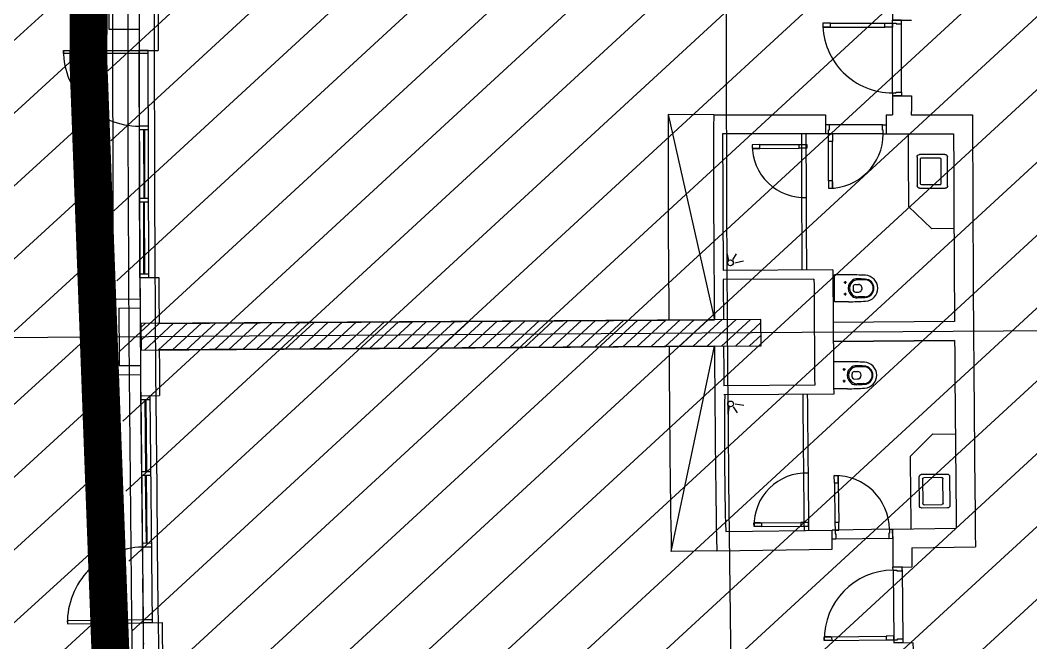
# Model space of a CAD drawing. Extents: x -678889171 to 586587, y -792238163 to 335485.
# Drawn here: x -678734967 to -678721626, y -792056969 to -792048747 of the extents above; entities that cross this region are included whole.
import ezdxf
from ezdxf.enums import TextEntityAlignment as Align

# ---------------------------------------------------------------- set-up
doc = ezdxf.new("R2010")
doc.units = 0
doc.header["$MEASUREMENT"] = 0
for name, color, linetype in [('A-FLOR-PATT', 252, 'Continuous'), ('A-SITE-PATT', 252, 'Continuous'), ('A-WALL', 252, 'Continuous')]:
    doc.layers.add(name, color=color, linetype=linetype)
for name, color, linetype, lineweight in [('BASEMENT3 LAYOUT$0$A-TABL-TEXT', 252, 'Continuous', 30), ('BASEMENT3 LAYOUT$0$HATCH11', 252, 'Continuous', 15), ('BASEMENT3 LAYOUT$0$HATCH3', 252, 'Continuous', 15)]:
    doc.layers.add(name, color=color, linetype=linetype, lineweight=lineweight)
doc.styles.add('Ground floor Towers$0$$Bas01-Rname$0$EN-SC', font='swissc.ttf')
doc.styles.add('Ground floor Towers$0$$Bas01-Rname$0$EN-SCL', font='swisscl.ttf')
doc.styles.add('Ground floor Towers$0$04-Ground Floor$0$V2-lower ground$0$LEVEL  FOR LICENSE LOWER GR$0$$LG- LEVEL$0$AR-SR', font='sarb.shx')

# ---------------------------------------------------------------- blocks, each defined once
blk = doc.blocks.new('A$C61C61320')
at = {"layer": 'BASEMENT3 LAYOUT$0$HATCH11'}
h = blk.add_hatch(dxfattribs=at)
h.set_pattern_fill('JIS_WOOD', color=256, scale=1000, style=0)
h.set_pattern_definition([(45, (-55979.95959305647, -92778.05480168064), (-499.9999991609842, 499.9999991609843), [])])
edge = h.paths.add_edge_path()
edge.add_line((-21467.74319023453, -134455.7384705361), (-52625.22989511769, -137297.8907696561))
edge.add_arc((469730.797268165, -78930.5305383486), 525606.8567419754, 175.7647423383216, 186.3757064635938, ccw=False)
edge.add_arc((-39265.1562679424, -44102.43736154633), 15691.08979022459, 0.9729785529091828, 165.2727067888424, ccw=False)
edge.add_arc((542230.0773749191, -76004.92878418005), 566720.1514529854, 176.7459500062832, 185.9199427217102)
at = {"layer": 'BASEMENT3 LAYOUT$0$HATCH3'}
h = blk.add_hatch(dxfattribs=at)
h.set_pattern_fill('JIS_WOOD', color=256, scale=1000, style=0)
h.set_pattern_definition([(45, (-845711.5632553247, -468029.5931597503), (-499.9999991609842, 499.9999991609843), [])])
h.paths.add_polyline_path([(11086.00013759569, -61354.85490543771), (12440.74077330553, -169431.9252005816), (-18168.17453308101, -169031.9252005816), (-24087.31416799291, -98540.68329571502), (-23668.41511030192, -60233.84526748693)])
at = {"layer": 'BASEMENT3 LAYOUT$0$A-TABL-TEXT', "const_width": 500}
blk.add_lwpolyline([(-21470.42890679266, -134427.2130430685, -0.03408528905022511), (-23872.14917754766, -60366.96071941804)], format="xyb", dxfattribs=at)
blk = doc.blocks.new('2')
at = {"layer": 'BASEMENT3 LAYOUT$0$A-TABL-TEXT', "const_width": 500}
blk.add_lwpolyline([(96450.4273948007, 97770.1476615628, -0.03408528905022511), (94048.7071240457, 171830.3999852133)], format="xyb", dxfattribs=at)
blk = doc.blocks.new('GR')
at = {"layer": 'A-FLOR-PATT'}
for p, q in [((74193.23700931708, 138457.0512461572), (74912.62899672402, 138486.6344923342)), ((74912.62899672402, 138486.6344923342), (75012.54455053053, 138490.7432765254)), ((74914.68338881964, 138436.6767154309), (74912.62899672402, 138486.6344923342)), ((75010.90103685405, 138530.709498048), (75260.72635799722, 138540.9829568938)), ((75130.79970142175, 138535.6400390775), (75010.90103685403, 138530.709498048)), ((75012.54455053053, 138490.7432765254), (75010.90103685403, 138530.709498048)), ((75012.54455053053, 138490.7432765254), (75062.50232743379, 138492.7976686211)), ((75012.54455053053, 138490.7432765254), (75014.59894262615, 138440.7854996222)), ((75050.34536509, 137571.5201815054), (75012.54455053053, 138490.7432765254)), ((75062.50232743379, 138492.7976686211), (75062.91320585292, 138482.8061132404)), ((75062.91320585292, 138482.8061132404), (75132.85409351738, 138485.6822621743)), ((75132.85409351738, 138485.6822621743), (75130.79970142175, 138535.6400390775)), ((75170.2440296578, 137576.450722535), (75132.44321509832, 138495.6738175549)), ((74193.23700931708, 138457.0512461572), (74093.32145551055, 138452.942461966)), ((74093.32145551055, 138452.942461966), (74095.37584760618, 138402.9846850627)), ((74095.37584760618, 138402.9846850627), (74195.2914014127, 138407.0934692539)), ((74095.37584760618, 138402.9846850627), (74182.30237941786, 138406.5593273091)), ((74182.30237941786, 138406.5593273091), (74095.37584760618, 138402.9846850627)), ((74195.2914014127, 138407.0934692539), (74193.23700931708, 138457.0512461572)), ((74195.2914014127, 138407.0934692539), (74914.68338881964, 138436.6767154309)), ((74927.67241081448, 138437.2108573758), (74914.68338881964, 138436.6767154309)), ((75014.59894262615, 138440.7854996222), (74927.67241081448, 138437.2108573758)), ((64679.49973412952, 137992.2623356305), (65079.3805420748, 138008.3187951428)), ((64091.61045591843, 137686.0735656553), (65090.70599480368, 137728.5955256958)), ((64093.3113342868, 137646.1097443568), (64091.61045591843, 137686.0735656553)), ((65092.40687317208, 137688.6317043973), (64093.3113342868, 137646.1097443568)), ((65090.69711481081, 137728.5949135481), (65340.4581625897, 137739.539391207)), ((65210.58773520444, 137733.8484957996), (65090.70277007893, 137728.5953884501)), ((65222.03045381842, 134731.4712603093), (65090.70277007893, 137728.59538845)), ((65090.70599480368, 137728.5955256958), (65092.40687317208, 137688.6317043973)), ((65212.34676562002, 137692.6312755653), (65092.46180049445, 137687.3781682157)), ((65341.915418944, 134736.7243676589), (65210.58773520444, 137733.8484957996)), ((75050.34536509, 137571.5201815054), (75100.30314199327, 137573.5745736011)), ((75050.34536509, 137571.5201815054), (75051.98887876651, 137531.5539599828)), ((75099.89226357415, 137583.5661289817), (75169.8331512386, 137586.4422779156)), ((75100.30314199327, 137573.5745736011), (75099.89226357415, 137583.5661289817)), ((75169.8331512386, 137586.4422779156), (75171.88754333423, 137536.4845010123)), ((75051.98890460945, 137531.5533315472), (75301.78820929647, 137541.8265074354)), ((75171.88754333423, 137536.4845010123), (75051.98887876651, 137531.5539599828)), ((74978.858565504, 137278.4282687978), (75060.17054783384, 137281.6806787559)), ((74978.85856550398, 137278.4282687978), (74988.97255171809, 137028.6329080783)), ((75309.97505492787, 137291.6726460302), (76117.48306867061, 137323.9722780141)), ((72703.48170516448, 137187.4151346085), (72103.88462780241, 137165.4300301311)), ((72103.88462780241, 137165.4300301311), (72822.05184543095, 134484.0950800888)), ((72703.4817051645, 137187.4151346084), (74179.49767567593, 137246.4545148234)), ((74179.49767567593, 137246.4545148234), (74189.61166188997, 136996.6591541039)), ((74934.21609441405, 137146.5398310467), (74234.77544675306, 137118.5616181094)), ((74934.21609441405, 137146.5398310467), (74984.17614067555, 137148.5382748279)), ((74937.01391570778, 137076.5957662806), (74934.21609441405, 137146.5398310467)), ((74984.17614067555, 137148.5382748279), (74988.97240575052, 137028.6341638004)), ((74234.77544675306, 137118.5616181094), (74184.81540049156, 137116.5631743281)), ((74184.81540049156, 137116.5631743281), (74189.61166556652, 136996.6590633006)), ((74227.58125879448, 137048.2178645871), (74237.57326804679, 137048.6175533434)), ((74229.57970257572, 136998.2578183256), (74227.58125879448, 137048.2178645871)), ((74949.00436874131, 137027.0354087754), (74229.57970257572, 136998.2578183256)), ((74237.57326804679, 137048.6175533434), (74234.77544675306, 137118.5616181094)), ((74947.00592496007, 137076.9954550369), (74937.01391570778, 137076.5957662806)), ((74949.00436874131, 137027.0354087754), (74947.00592496007, 137076.9954550369)), ((74949.00436874131, 137027.0354087754), (74988.97240575052, 137028.6341638004)), ((74988.97255171809, 137028.6329080783), (75878.42681412597, 137064.2103201329)), ((74189.61166188997, 136996.6591541039), (72830.84807182022, 136942.309769125)), ((74229.57970257572, 136998.2578183256), (74189.61166556652, 136996.6590633006)), ((74229.57970257572, 136998.2578183256), (74279.53974883723, 137000.2562621069)), ((74233.57659013818, 136898.3377258026), (74229.57970257572, 136998.2578183256)), ((74283.53663639969, 136900.3361695838), (74233.57659013818, 136898.3377258026)), ((74254.36040546303, 136378.753244683), (74233.57659013818, 136898.3377258026)), ((74279.53974883723, 137000.2562621069), (74283.01704101657, 136913.3257816118)), ((74283.01704101657, 136913.3257816118), (74283.53663639969, 136900.3361695838)), ((74304.32045172453, 136380.7516884643), (74283.53663639969, 136900.3361695838)), ((73326.4260607549, 136817.7757081126), (73226.5324157836, 136813.1648845052)), ((73226.5324157836, 136813.1648845052), (73228.83782758733, 136763.2180620196)), ((73228.83782758733, 136763.2180620196), (73328.7314725586, 136767.828885627)), ((73228.83782758733, 136763.2180620196), (73315.74529871237, 136767.229478558)), ((73315.74529871237, 136767.229478558), (73228.83782758733, 136763.2180620196)), ((73326.4260607549, 136817.7757081126), (73845.87301460568, 136841.7519908713, 1.052997262868739e-09)), ((73328.7314725586, 136767.828885627), (73326.4260607549, 136817.7757081126)), ((73328.73147255862, 136767.828885627), (73848.1784264094, 136791.8051683857, 1.053968970332166e-09)), ((73845.87301460568, 136841.7519908713, 1.064737793143032e-09), (73945.76665957698, 136846.3628144788, 1.064737793143032e-09)), ((73848.1784264094, 136791.8051683857, 1.064737793143032e-09), (73845.87301460568, 136841.7519908713, 1.064737793143032e-09)), ((73861.16460025567, 136792.4045754547, 1.064737793143032e-09), (73848.1784264094, 136791.8051683857, 1.064737793143032e-09)), ((73948.07207138071, 136796.4159919931, 1.064737793143032e-09), (73861.16460025567, 136792.4045754547, 1.064737793143032e-09)), ((73945.76665957698, 136846.3628144788, 1.064737793143032e-09), (73948.07207138071, 136796.4159919931, 1.064737793143032e-09)), ((65254.36362978406, 136734.8071197527), (65134.47866465855, 136729.5540124032)), ((65256.55242451305, 136684.8550509503), (65136.66745938754, 136679.6019436008)), ((65190.74397374583, 136681.9714628705), (65230.14227886877, 135782.8342244013)), ((65202.73247025834, 136682.4967736055), (65242.13077538118, 135783.3595351411)), ((74304.32045172452, 136380.7516884643), (74254.36040546303, 136378.753244683)), ((74254.36040546303, 136378.753244683), (74258.35729302549, 136278.83315216)), ((74308.317339287, 136280.8315959412), (74304.32045172452, 136380.7516884643)), ((74308.317339287, 136280.8315959412), (74304.84004710765, 136367.7620764363)), ((74304.84004710765, 136367.7620764363), (74308.317339287, 136280.8315959412)), ((33819.74341784749, 132459.9878163821), (113320, 136235)), ((74258.35729302549, 136278.83315216), (74308.317339287, 136280.8315959412)), ((75321.07800198694, 136082.8562182058), (75637.78440891554, 135802.2207179098)), ((75637.78440891553, 135802.2207179098), (75937.23970579186, 135820.3035343397)), ((65176.06576408246, 135780.4647050906), (65295.95072920583, 135785.7178124893)), ((65178.25455883185, 135730.5126362892), (65298.13952395522, 135735.7657436878)), ((65273.91817344868, 134783.7928483544), (65232.33107359782, 135732.882155599)), ((65285.90666996103, 134784.3181590942), (65244.31957011016, 135733.4074663388)), ((72981.26278670607, 135273.7261105387), (72954.10480424094, 135374.6755287493)), ((73032.37496949086, 135284.7628958668), (73079.88939931356, 135366.1111752479)), ((73061.25957086365, 135246.5875207283), (73174.82297160038, 135277.1389879934)), ((74358.22761945952, 135205.4200147124), (72909.85850064598, 135136.6403678408)), ((74566.49219745693, 135147.012371472), (74382.44641156502, 135138.4868156908)), ((74114.05254241667, 135073.6894855082), (72915.40252702768, 135016.7684122057)), ((74398.8734667242, 134783.8670871662), (74382.44641156502, 135138.4868156908)), ((74544.40503905383, 135045.8819940995), (74509.44253060775, 135044.262425281)), ((74526.11400042154, 135062.5534639133), (74527.73356924005, 135027.5909554673)), ((74663.41929258384, 135023.4651750308), (74702.46350788108, 135025.2738208188)), ((74784.16440112158, 135091.312358132), (74695.73963468266, 135087.6955273933)), ((74551.5774152501, 134891.0480281241), (74516.61490680401, 134889.4284593055)), ((74533.28637661779, 134907.7194979378), (74534.9059454363, 134872.7569894918)), ((74634.83963004593, 134992.109108804), (74636.65354712267, 134952.9510993444)), ((74668.00961334945, 134924.3714368065), (74707.05382864669, 134926.1800825945)), ((65219.84165907116, 134781.4233290617), (65339.72662419453, 134786.6764364603)), ((65222.0304657683, 134731.4710337383), (65471.79151354695, 134742.4155113972)), ((74582.9192526161, 134792.3926429475), (74398.8734667242, 134783.8670871662)), ((74794.50994945268, 134867.9774082544), (74706.12949050126, 134863.4040878079)), ((65222.03045382058, 134731.4712602602), (65341.915418944, 134736.7243676589)), ((73436.48536018704, 134513.2728228148), (65259.83981869792, 134124.986614069)), ((65500.10592855234, 134136.3961849511), (72822.05184543092, 134484.0950800888)), ((72372.27181480902, 134112.3418652825), (72740.13502721624, 134480.2050776897)), ((72557.86165673626, 134121.1550119131), (72925.72486914351, 134489.0182243204)), ((72743.4514986635, 134129.9681585438), (73111.31471107075, 134497.831370951)), ((72929.04134059076, 134138.7813051743), (73296.90455299799, 134506.6445175816)), ((73453.08718071485, 134163.6667880339), (73436.48536018704, 134513.2728228148)), ((75990.52203984416, 134587.150644115), (74390.65993914439, 134511.1769514285)), ((64835.47261844098, 134432.8461419148), (65235.02249305823, 134451.8198268179)), ((69588.42418590031, 133980.1446658234), (69956.2873983074, 134348.0078782305)), ((69774.0140278276, 133988.957812454), (70141.87724023468, 134356.8210248611)), ((69959.6038697548, 133997.7709590846), (70327.46708216192, 134365.6341714917)), ((70145.19371168205, 134006.5841057152), (70513.05692408915, 134374.4473181223)), ((70330.7835536093, 134015.3972523458), (70698.64676601643, 134383.260464753)), ((70516.37339553655, 134024.2103989765), (70884.23660794369, 134392.0736113836)), ((70701.96323746377, 134033.0235456071), (71069.82644987095, 134400.8867580142)), ((70887.55307939106, 134041.8366922377), (71255.41629179819, 134409.6999046448)), ((71073.14292131829, 134050.6498388682), (71441.00613372547, 134418.5130512754)), ((71258.73276324556, 134059.4629854989), (71626.59597565273, 134427.326197906)), ((71444.3226051728, 134068.2761321295), (71812.18581757999, 134436.1393445366)), ((71629.91244710001, 134077.08927876), (71997.77565950724, 134444.9524911673)), ((71815.5022890273, 134085.9024253907), (72183.3655014345, 134453.7656377979)), ((72001.09213095451, 134094.7155720213), (72368.95534336173, 134462.5787844285)), ((72186.68197288175, 134103.5287186519), (72554.54518528898, 134471.3919310591)), ((73114.63118251797, 134147.5944518049), (73438.47210455123, 134471.4353738382)), ((64960.94505310687, 134318.6693046472), (65240.62992731365, 134331.9508822737)), ((66804.57655699164, 133847.9474663643), (67172.43976939852, 134215.8106787712)), ((66990.16639891885, 133856.7606129948), (67358.02961132581, 134224.6238254018)), ((67175.75624084612, 133865.5737596255), (67543.61945325304, 134233.4369720324)), ((67361.34608277338, 133874.3869062561), (67729.2092951803, 134242.250118663)), ((67546.93592470064, 133883.2000528867), (67914.79913710759, 134251.0632652936)), ((67732.52576662789, 133892.0131995173), (68100.38897903485, 134259.8764119243)), ((67918.11560855513, 133900.8263461479), (68285.9788209621, 134268.6895585549)), ((68103.70545048238, 133909.6394927785), (68471.56866288935, 134277.5027051855)), ((68289.29529240965, 133918.4526394092), (68657.15850481662, 134286.3158518161)), ((68474.88513433684, 133927.2657860397), (68842.74834674386, 134295.1289984467)), ((68660.47497626409, 133936.0789326703), (69028.3381886711, 134303.9421450773)), ((68846.06481819137, 133944.892079301), (69213.92803059837, 134312.755291708)), ((69031.65466011858, 133953.7052259315), (69399.51787252563, 134321.5684383386)), ((69217.24450204584, 133962.5183725622), (69585.10771445288, 134330.3815849692)), ((69402.83434397308, 133971.3315191928), (69770.69755638012, 134339.1947315998)), ((73300.22102444526, 134156.4075984356), (73446.48617340926, 134302.6727473996)), ((76002.38058909075, 134337.4320528772), (74402.51848839119, 134261.4583601908)), ((74402.51941718836, 134261.4388851972), (76002.36597580726, 134337.7384620221)), ((65259.83981869792, 134124.986614069), (65276.44163922584, 133775.3805792881)), ((65262.55788660464, 134073.6957489436), (65316.541350126, 134127.679212465)), ((65270.41929717186, 133904.7804642142), (65502.13119205323, 134136.4923590956)), ((65276.44163922584, 133775.3805792881), (73453.08718071485, 134163.6667880339)), ((65319.85782157368, 133777.4422933194), (65687.72103398046, 134145.3055057262)), ((65505.44766350093, 133786.25543995), (65873.31087590774, 134154.1186523568)), ((72838.6372932148, 134134.4882678117), (65516.7094045321, 133786.790228783)), ((65691.03750542818, 133795.0685865806), (66058.90071783499, 134162.9317989874)), ((65876.62734735542, 133803.8817332112), (66244.49055976224, 134171.744945618)), ((66062.21718928266, 133812.6948798418), (66430.0804016895, 134180.5580922487)), ((66247.80703120993, 133821.5080264725), (66615.67024361677, 134189.3712388793)), ((66433.39687313714, 133830.3211731031), (66801.26008554401, 134198.1843855099)), ((66618.98671506438, 133839.1343197337), (66986.84992747125, 134206.9975321405)), ((72377.55496642692, 131402.4509334623), (72838.6372932148, 134134.4882678118)), ((74599.56304030409, 133998.6937875976), (74415.53554699707, 133989.7821035209)), ((74415.53554699707, 133989.7821035209), (74432.70659480267, 133635.1976211796)), ((74817.35162924632, 133943.4505956111), (74728.93464591647, 133939.6482485438)), ((74577.6881124881, 133897.5172916765), (74542.72907901784, 133895.8243714704)), ((74561.05505585606, 133879.1913148383), (74559.36213564988, 133914.1503483086)), ((74670.13139612776, 133804.7801483583), (74668.23532549683, 133843.934265845)), ((74696.74913686604, 133875.3502261391), (74735.78947150054, 133877.240786741)), ((74180.46041819718, 133675.2653745768), (72981.8104028081, 133618.3443012743)), ((74585.18533054407, 133742.6987148796), (74550.2262970738, 133741.0057946735)), ((74568.55227391202, 133724.3727380415), (74566.85935370585, 133759.3317715117)), ((74701.54735642187, 133776.2663369891), (74740.58769105637, 133778.156897591)), ((74828.16573458943, 133720.137843327), (74739.79506546372, 133715.3791016188)), ((64996.99504281627, 133559.5247872845), (65276.67991702294, 133572.8063649109)), ((74436.0197025166, 133567.2660561927), (72987.65058370317, 133498.4864093212)), ((74616.73408810969, 133644.1093052563), (74432.70659480267, 133635.1976211796)), ((64882.906815427, 133433.9717769638), (65282.45669004426, 133452.9454618669)), ((73064.0586608984, 133347.827569272), (73050.56777656647, 133244.1630281378)), ((73116.18463964706, 133343.6865308876), (73174.0959552574, 133269.3801171406)), ((73139.73548531758, 133385.364308319), (73256.35327307404, 133370.1876908522)), ((65296.02211671835, 133173.3463237795), (65545.641315541, 133187.2528425153)), ((65296.02765864384, 133173.3466072817), (65415.87095676918, 133179.4771777631)), ((65296.02765864635, 133173.3466072326), (65449.2919219083, 130177.2641541605)), ((65415.87095676918, 133179.4771777631), (65569.13522003106, 130183.3947246909)), ((65298.58206301113, 133123.4118997294), (65418.42536113641, 133129.5424702109)), ((65352.63978265473, 133126.1772163181), (65401.17346602098, 132177.4177728452)), ((65364.62411246725, 133126.7902733662), (65413.15779583352, 132178.0308298934)), ((75477.68451695402, 132785.0195702963), (75766.37227219513, 133094.4038171316)), ((75766.37227219512, 133094.4038171316), (76066.19357515266, 133104.7792385773)), ((74487.15295696974, 132491.9057051434), (74537.07755846271, 132494.65054863)), ((74492.642643943, 132392.0565021574), (74487.15295696974, 132491.9057051434)), ((74537.07755846271, 132494.65054863), (74541.85358612945, 132407.7817420322)), ((74541.85358612945, 132407.7817420322), (74537.07755846271, 132494.65054863)), ((74537.07755846271, 132494.65054863), (74542.56724543599, 132394.8013456441)), ((74542.56724543599, 132394.8013456441), (74492.642643943, 132392.0565021574)), ((74492.64264394302, 132392.0565021574), (74521.189016204, 131872.8406466306)), ((74542.56724543599, 132394.8013456441), (74571.11361769699, 131875.5854901172)), ((65347.11574598907, 132174.6524562367), (65466.95904411435, 132180.7830267182)), ((65349.67015035637, 132124.7177486845), (65469.51344848165, 132130.8483191659)), ((65449.70714938868, 131228.6583293454), (65403.72787040862, 132127.483065294)), ((65461.69147920093, 131229.2713863984), (65415.71220022122, 132128.0961223422)), ((73453.7503258954, 131826.3231568204), (73553.63704024167, 131831.0817592515)), ((73453.7503258954, 131826.3231568204), (73540.65176737666, 131830.4631409355)), ((73540.65176737666, 131830.4631409355), (73453.7503258954, 131826.3231568204)), ((73456.12962711097, 131776.3797996472), (73453.7503258954, 131826.3231568204)), ((73553.63704024167, 131831.0817592515), (74073.04795484229, 131855.8264918936)), ((73553.63704024167, 131831.0817592515), (73556.01634145725, 131781.1384020784)), ((74086.0332277073, 131856.4451102096), (74073.04795484229, 131855.8264918936)), ((74073.04795484229, 131855.8264918936), (74075.42725605787, 131805.8831347204)), ((74075.42725605787, 131805.8831347204), (74175.31397040415, 131810.6417371516)), ((74172.93466918857, 131860.5850943247), (74086.0332277073, 131856.4451102096)), ((74175.31397040415, 131810.6417371516), (74172.93466918857, 131860.5850943247)), ((74571.11361769699, 131875.5854901172), (74521.189016204, 131872.8406466306)), ((74521.189016204, 131872.8406466306), (74526.67870317728, 131772.9914436446)), ((75245.59296467605, 131812.5171898522), (74526.67870317728, 131772.9914436446)), ((74571.82727700351, 131862.605093729), (74571.11361769699, 131875.5854901172)), ((74576.60330467025, 131775.7362871313), (74571.82727700351, 131862.605093729)), ((75245.59296467605, 131812.5171898522), (75285.53264587042, 131814.7130646415)), ((75245.59296467605, 131812.5171898522), (75248.33780816269, 131762.5925883592)), ((75285.53263542743, 131814.713097904), (76125.51994756724, 131860.8968367785)), ((75292.12027023835, 131694.8940210584), (75285.53264587042, 131814.7130646415)), ((73086.0095804679, 131693.7800826663), (74486.73909367615, 131770.7942531624)), ((73556.01634145725, 131781.1384020784), (73456.12962711097, 131776.3797996472)), ((73556.01634145725, 131781.1384020784), (74075.42725605787, 131805.8831347204)), ((74526.67870317728, 131772.9914436446), (74486.73902198291, 131770.7955688553)), ((74493.32664635082, 131650.9765252723), (74486.73902198291, 131770.7955688553)), ((74500.34163021033, 131521.1645555022), (74486.73909367615, 131770.7942531624)), ((74526.67870317728, 131772.9914436446), (74576.60330467025, 131775.7362871313)), ((74526.67870317728, 131772.9914436446), (74529.42354666392, 131723.0668421517)), ((74529.42354666392, 131723.0668421517), (74539.40846696252, 131723.615810849)), ((74539.40846696252, 131723.615810849), (74543.2512478438, 131653.7213687589)), ((75242.19566874536, 131692.1491775718), (74543.2512478438, 131653.7213687589)), ((75248.33780816269, 131762.5925883592), (75238.3528878641, 131762.0436196619)), ((75238.3528878641, 131762.0436196619), (75242.19566874536, 131692.1491775718)), ((75242.19566874536, 131692.1491775718), (75292.12027023835, 131694.8940210584)), ((74543.2512478438, 131653.7213687589), (74493.32664635082, 131650.9765252723)), ((75547.62958914542, 131578.7459890819), (76388.11590802111, 131624.9571640812)), ((72976.53719711641, 131437.3835445623), (72377.55496642692, 131402.4509334623)), ((72977.12003096471, 131437.4155898086), (74500.34163021033, 131521.1645555022)), ((75310.51926360518, 131315.7583425141), (75560.24530902458, 131328.8214176365)), ((75430.41253273841, 131322.0296622119), (75310.5763940852, 131315.7607011612)), ((75312.66604776877, 131275.8153216101), (75310.5763940852, 131315.7607011612)), ((75312.66604776877, 131275.8153216101), (75362.59777220765, 131278.4273887146)), ((75312.66604776877, 131275.8153216101), (75360.72808249094, 130357.0715919347)), ((75362.59777220765, 131278.4273887146), (75363.12018562855, 131268.4410438268)), ((75433.02459984287, 131272.097937773), (75430.41253273841, 131322.0296622119)), ((75432.50218642205, 131282.0842826608), (75480.56422114422, 130363.3405529855)), ((65515.49272788917, 131232.0235832662), (65395.6494297664, 131225.8930127357)), ((65518.04713227687, 131182.088875715), (65398.2038341541, 131175.9583051845)), ((75363.12018562855, 131268.4410438268), (75433.02459984287, 131272.097937773)), ((74439.3722857111, 130358.9412816515), (74539.23573458886, 130364.1654158604)), ((74439.3722857111, 130358.9412816515), (74526.25348623475, 130363.4862784132)), ((74526.25348623475, 130363.4862784132), (74439.3722857111, 130358.9412816515)), ((74441.98435281556, 130309.0095572126), (74439.3722857111, 130358.9412816515)), ((74539.23573458886, 130364.1654158604), (75258.25256650872, 130401.7791821647)), ((74539.23573458886, 130364.1654158604), (74541.84780169332, 130314.2336914215)), ((74541.84780169332, 130314.2336914215), (75260.86463361318, 130351.8474577258)), ((75271.23481486282, 130402.4583196119), (75258.25256650872, 130401.7791821647)), ((75258.25256650872, 130401.7791821647), (75260.86463361318, 130351.8474577258)), ((75260.86463361318, 130351.8474577258), (75360.72808249094, 130357.0715919347)), ((75358.11601538648, 130407.0033163736), (75271.23481486282, 130402.4583196119)), ((75360.72808249094, 130357.0715919347), (75358.11601538648, 130407.0033163736)), ((75360.72808249094, 130357.0715919348), (75410.65980692982, 130359.6836590392)), ((75360.72808249094, 130357.0715919348), (75362.81773617452, 130317.1262123836)), ((75410.13739350892, 130369.670003927), (75480.04180772326, 130373.3268978732)), ((75410.65980692982, 130359.6836590392), (75410.13739350892, 130369.670003927)), ((75480.04180772326, 130373.3268978732), (75482.65387482772, 130323.3951734344)), ((65447.20148462398, 130217.209492842), (64448.57223460794, 130164.8679804588)), ((65566.98068053043, 130224.5931638773), (65447.13738240759, 130218.4625933468)), ((65449.29514512802, 130177.2643231003), (65447.20148462398, 130217.209492842)), ((74541.84780169332, 130314.2336914215), (74441.98435281556, 130309.0095572126)), ((75362.75092151178, 130317.1227171232), (75614.03059349603, 130330.2678542597)), ((75482.65387482772, 130323.3951734344), (75362.81773617452, 130317.1262123836)), ((64448.57223460794, 130164.8679804588), (64450.66589511203, 130124.9228107171)), ((64450.66589511203, 130124.9228107171), (65449.29514512802, 130177.2643231003)), ((65569.13522003106, 130183.3947246909), (65449.29192190829, 130177.2641541605)), ((65449.29367359553, 130177.2314554897), (65698.90542589896, 130191.1703808986))]:
    blk.add_line(p, q, dxfattribs=at)
at = {"layer": 'A-FLOR-PATT', "extrusion": (4.229819149442041e-17, 1.231303646394987e-18, -1)}
for p, q in [((75775.162392975, 136788.7395455394), (75440.21727882506, 136773.7579265671)), ((75827.1342344557, 136377.1387333182), (75810.15506628732, 136756.7431960214)), ((75408.22092930734, 136738.7652532548), (75425.20009747572, 136359.1607905516)), ((75468.61097778141, 136389.0704325936), (75454.12874610821, 136712.8507096055)), ((75470.12692086719, 136730.3470462613), (75704.5885007722, 136740.8341795419)), ((75722.08483742824, 136724.8360047832), (75736.56706910132, 136401.0557277713)), ((75460.19277078792, 136327.1644410336), (75795.13788493798, 136342.1460600059)), ((75720.56889434258, 136383.5593911153), (75486.10731443757, 136373.0722578347))]:
    blk.add_line(p, q, dxfattribs=at)
at = {"layer": 'A-FLOR-PATT', "extrusion": (4.222452968717817e-17, 2.782481817531639e-18, -1)}
for p, q in [((75626.59029463632, 132140.3199337091), (75607.52112761693, 132519.8251472767)), ((75639.32430819474, 132554.9934749758), (75974.1818495781, 132571.8192105811)), ((75653.57094443508, 132494.1637835756), (75669.83582218696, 132170.4681602382)), ((75903.87281369243, 132523.5259623488), (75669.47253472405, 132511.7479474251)), ((75937.72185529367, 132183.9287487225), (75921.45697754179, 132507.6243720599)), ((76009.35017727694, 132540.0160300031), (76028.41934429633, 132160.5108164354)), ((75996.61616371851, 132125.3424887364), (75661.75862233515, 132108.5167531311)), ((75687.41998603643, 132154.5665699495), (75921.82026500482, 132166.3445848732))]:
    blk.add_line(p, q, dxfattribs=at)
at = {"layer": 'A-FLOR-PATT'}
for centre, radius in [((73003.27258828474, 135243.0568397318), 38.24641586430789), ((74526.9237848308, 135045.0722096903), 7.5), ((74534.09616102705, 134890.2382437148), 7.5), ((74560.20859575296, 133896.6708315735), 7.5), ((74567.70581380893, 133741.8522547765), 7.5), ((73081.794058255, 133381.1516029109), 38.24641586430788)]:
    blk.add_circle(centre, radius, dxfattribs=at)
for centre, radius, start, end in [((687279.656740699, 163488.6097753342), 632022.5456272444, 169.8809308091749, 188.016783999427), ((687279.656740699, 163488.6097753342), 623072.5456272444, 169.8809308091749, 188.016783999427), ((687377.2148750997, 163494.3993246956), 622619.9563395467, 169.8833632136182, 188.0029312343603), ((687457.6315433225, 163499.1463224945), 615150.2507543761, 171.0710527946992, 188.0887984813754), ((687457.6315433225, 163499.1463224945), 623050.2507543761, 176.9927649658002, 187.7792686703147), ((687457.6315433225, 163499.1463224945), 622900.2507543761, 181.8569305270273, 182.9986961010683), ((687457.6315433226, 163499.1463224945), 623300.2507543761, 182.253407113009, 182.3453304142334), ((294785.8600525236, 146688.1683307966), 219926.2984386979, 182.0605592585217, 182.1256903091567), ((687457.6315433226, 163499.1463224945), 622650.2507543761, 182.3108711391074, 182.3710551789943), ((75012.54455053053, 138490.7432765254), 919.9999999997044, 182.3548228205821, 272.3548228205821), ((687457.6315433226, 163499.1463224945), 622900.2507543761, 182.3453598790294, 182.3711105767903), ((65090.70598833158, 137728.5955254204), 999.9999999999949, 182.4370635913941, 272.4370635922272), ((412731.3910406507, 148463.2047990583), 337856.300267971, 181.8541812866156, 181.8965789609331), ((411936.5746032569, 148433.7432887279), 336810.9458756914, 181.8531751765505, 181.8957522804744), ((687457.6315433225, 163499.1463224945), 611900.2507543761, 182.4516818847854, 182.9859171044273), ((260939.7834836208, 144089.3746625801), 188962.7945018756, 182.0998929045835, 182.9223320876499), ((260939.7834836208, 144089.3746625801), 188362.7945018756, 182.0998929045835, 182.9229804888754), ((74229.57970257572, 136998.2578183256), 719.9999999997038, 272.2906580536587, 2.290658052825613), ((687460.1986137172, 163442.8053454967), 612750.2507543761, 182.4695613410768, 182.5591682318936), ((687457.6315433225, 163499.1463224945), 612150.2507543761, 182.47501558313, 182.7070997968563), ((687457.6315416368, 163499.1463224996), 615200.2507526923, 182.4741011043819, 182.6424299652625), ((687457.6315416368, 163499.1463224996), 614160.2507526923, 182.4741011043819, 182.6423006433848), ((687457.6315416368, 163499.1463224996), 614100.2507526923, 182.4741011043819, 182.642293169143), ((73913.37645883983, 136831.1606591, -3.431793527515409e-08), 687.079753292985, 181.5008444830339, 275.3598780022733), ((687457.6315433226, 163499.1463224945), 613751.9157120212, 182.6422497479271, 182.7953492396774), ((74751.58577671624, 131151.2971204911), 4000.000000000513, 89.44405992376618, 92.65221730140068), ((74788.73307102355, 134979.6168992621), 171.5000000000136, 275.860374679022, 89.44405992375266), ((687457.6315416368, 163499.1463224996), 615200.2507526923, 182.653605999067, 182.7027475336083), ((687457.6315433226, 163499.1463224945), 614001.9157120212, 182.6534787621873, 182.7841202254172), ((74700.3278710956, 134975.521703821), 130, 126.3703141954833, 238.9341204072504), ((74700.3278710956, 134975.521703821), 112.2676204798005, 92.34225876304069, 272.962175839772), ((74682.53781771482, 134999.6777382785), 100, 91.02789526377737, 126.3703141954833), ((74664.80749442829, 134993.4973106484), 30, 92.65221730102063, 182.6522173010206), ((74751.58577671532, 131151.2971204916), 3949, 89.44405992108369, 91.02789526377737), ((74704.75866826388, 134975.7269517067), 49.59999999999997, 272.6522173010206, 92.65221730102063), ((74788.73307102353, 134979.6168992621), 111.7888557810301, 272.962175839772, 92.34225876304069), ((74788.73307102353, 134979.6168992621), 120.5, 275.8603746817192, 89.44405992108369), ((74666.62141150501, 134954.3393011889), 30, 182.6522173010206, 272.6522173010206), ((687457.6315433226, 163499.1463224945), 622650.2507543761, 182.6471130535251, 182.7029393040132), ((74397.82567335758, 138788.1078939285), 4000.000000000679, 272.6522173013893, 275.8603746790238), ((74684.84717153464, 134949.8244677614), 100, 238.9341204072504, 274.2765393455874), ((74397.82567335771, 138788.1078939279), 3949, 274.2765393455874, 275.8603746817192), ((687457.6315433226, 163499.1463224945), 622900.2507543761, 182.6470576557291, 182.67280835349), ((687457.6315433226, 163499.1463224945), 623300.2507543761, 182.672837868094, 182.7647611195104), ((687457.6315433226, 163499.1463224945), 623180.2507543761, 182.6838619335412, 182.7537370540633), ((687457.6315433226, 163499.1463224945), 622900.2507543761, 182.6838462287504, 182.753752758854), ((687457.6315433225, 163499.1463224945), 612150.2507543761, 182.7304991902462, 182.9625834051243), ((261019.8152465101, 142404.0572879653), 188962.7945018756, 182.5168711844445, 183.3377060826606), ((254245.411006651, 142096.8311426705), 181581.4320165326, 182.5132248634247, 183.3653817823001), ((166577.8426046937, 138087.8716583455), 93702.45911433328, 182.4145877442727, 182.7339905312033), ((74793.03963529704, 130003.3756767089), 4000.000000000673, 89.56427247280278, 92.77242985043728), ((74715.91752841497, 133851.602954383), 100, 91.14810780689778, 126.4905267446517), ((74793.03963529682, 130003.3756767095), 3949, 89.56427246968389, 91.14810780689778), ((74822.1546376971, 133831.7649681264), 111.7888557810301, 273.0823883884254, 92.46247131286282), ((74822.1546376971, 133831.7649681264), 120.5, 275.980587231395, 89.56427246968389), ((74822.15463769712, 133831.7649681264), 171.5000000000168, 275.980587228067, 89.56427247280247), ((74733.7582244937, 133827.4842984622), 130, 126.4905267446517, 239.0543329557448), ((74733.7582244937, 133827.4842984622), 112.2676204798005, 92.46247131286282, 273.0823883884254), ((74698.2002113285, 133845.3853403074), 30, 92.77242985029795, 182.772429850298), ((74738.18858127846, 133827.698842166), 49.59999999999997, 272.772429850298, 92.77242985029795), ((686283.6398434008, 163442.7098252266), 621474.90334977, 182.7351137310129, 182.7904513433279), ((74718.33147446043, 133801.7546388568), 100, 239.0543329557448, 274.3967518875182), ((74700.09628195941, 133806.2312228208), 30, 182.772429850298, 272.772429850298), ((74423.25749311697, 137639.4274161443), 3949, 274.3967518875182, 275.980587231395), ((687457.6315416368, 163499.1463224996), 614160.2507526923, 182.7952983442356, 182.9631691184868), ((687457.6315416368, 163499.1463224996), 614100.2507526923, 182.7953058184774, 182.9631691184868), ((74423.25749311803, 137639.4274161452), 4000.000000000726, 272.7724298504187, 275.9805872280532), ((687457.6315433226, 163499.1463224945), 622900.2507543761, 182.7647906341144, 182.790539049657), ((116531.9100715327, 134691.173328387), 43549.17491467542, 181.5686503752426, 183.9466618461928), ((687454.8481003765, 163555.4770244739), 612750.250754376, 182.8784307555131, 182.9680376472896), ((74141.64314903479, 131822.7457208043, -3.54539344715447e-08), 687.0797532929839, 90.010374682473, 183.8694082011712), ((74526.67870317728, 131772.9914436446), 719.9999999997044, 3.146940933836774, 93.14694093379102), ((412731.3910406507, 148463.2047990583), 337856.300267971, 182.8244989686904, 182.9092208717348), ((411936.5746032569, 148433.7432887279), 336810.9458756914, 182.8684451907354, 182.9110146371288), ((75360.72808249094, 130357.0715919347), 919.9999999997037, 92.99457158201908, 182.9945715820191), ((65449.29513865896, 130177.2643227612), 999.9999999999948, 93.0003187923602, 183.0003187932146), ((687457.6315433225, 163499.1463224945), 622900.2507543761, 183.0124934429202, 185.2562082740116), ((687457.6315433225, 163499.1463224945), 612742.006493835, 183.1030451362535, 183.1732954450564), ((687457.6315433226, 163499.1463224945), 622900.2507543761, 183.0664891406109, 183.0922391085752), ((687457.6315433226, 163499.1463224945), 622650.2507543761, 183.06643705409, 183.1267278484972)]:
    blk.add_arc(centre, radius, start, end, dxfattribs=at)
at = {"layer": 'A-FLOR-PATT', "extrusion": (4.229819149442041e-17, 1.231303646394987e-18, -1)}
for centre, radius, start, end in [((-75441.71544072224, 136740.263415152), 33.52800000000002, 357.4389482093266, 87.43894821280733), ((-75776.6605548723, 136755.2450341242), 33.52800000000002, 87.43894821280733, 177.4389482093266), ((-75470.87600181584, 136713.599790554), 16.76400000000001, 357.4389482093266, 87.43894821280733), ((-75705.33758172084, 136724.0869238346), 16.76400000000001, 87.43894821280733, 177.4389482093266), ((-75458.69460889074, 136360.6589524487), 33.52800000000002, 267.4389482128073, 357.4389482093266), ((-75485.35823348892, 136389.8195135421), 16.76400000000001, 267.4389482128073, 357.4389482093266), ((-75719.81981339393, 136400.3066468227), 16.76400000000001, 177.4389482093266, 267.4389482128073), ((-75793.63972304069, 136375.640571421), 33.52800000000002, 177.4389482093266, 267.4389482128073)]:
    blk.add_arc(centre, radius, start, end, dxfattribs=at)
at = {"layer": 'A-FLOR-PATT', "extrusion": (4.222452968717817e-17, 2.782481817531639e-18, -1)}
for centre, radius, start, end in [((-75641.00688175525, 132521.5077208373), 33.52800000000002, 357.1234527995222, 87.12345279935492), ((-75670.3138215043, 132495.005070356), 16.76400000000001, 357.1234527995222, 87.12345279935492), ((-75904.71410047269, 132506.7830852796), 16.76400000000001, 87.12345279935492, 177.1234527995223), ((-75975.86442313861, 132538.3334564426), 33.52800000000002, 87.12345279935492, 177.1234527995223), ((-75660.07604877464, 132142.0025072696), 33.52800000000002, 267.1234527993549, 357.1234527995222), ((-75686.57869925612, 132171.3094470185), 16.76400000000001, 267.1234527993549, 357.1234527995222), ((-75920.9789782245, 132183.0874619422), 16.76400000000001, 177.1234527995223, 267.1234527993549), ((-75994.933590158, 132158.8282428749), 33.52800000000002, 177.1234527995223, 267.1234527993549)]:
    blk.add_arc(centre, radius, start, end, dxfattribs=at)
at = {"layer": 'A-FLOR-PATT', "style": 'Ground floor Towers$0$04-Ground Floor$0$V2-lower ground$0$LEVEL  FOR LICENSE LOWER GR$0$$LG- LEVEL$0$AR-SR', "flags": 12}
for tag, p in [('L', (30296.07288644527, 72859.53473235783)), ('P', (30237.50458115668, 72203.99769414036))]:
    blk.add_attdef(tag, text='', height=500, dxfattribs=at).set_placement(p, align=Align.RIGHT)
at = {"layer": 'A-FLOR-PATT'}
for tag, p, height, style in [('N', (85492.25876324323, 56633.4995742733), 250, 'Ground floor Towers$0$$Bas01-Rname$0$EN-SC'), ('N', (89389.48149106537, 56633.4995742733), 250, 'Ground floor Towers$0$$Bas01-Rname$0$EN-SC'), ('N', (94597.61363499537, 56633.4995742733), 250, 'Ground floor Towers$0$$Bas01-Rname$0$EN-SC'), ('AN', (85922.66280553787, 56313.08159666645), 200, 'Ground floor Towers$0$$Bas01-Rname$0$EN-SCL'), ('AN', (89819.88553336001, 56313.08159666645), 200, 'Ground floor Towers$0$$Bas01-Rname$0$EN-SCL'), ('AN', (95028.01767729002, 56313.08159666645), 200, 'Ground floor Towers$0$$Bas01-Rname$0$EN-SCL'), ('SN', (85299.47460008037, 56025.08594095582), 200, 'Ground floor Towers$0$$Bas01-Rname$0$EN-SCL'), ('F', (85927.04975899268, 56008.67972904726), 200, 'Ground floor Towers$0$$Bas01-Rname$0$EN-SCL'), ('SN', (89196.69732790251, 56025.08594095582), 200, 'Ground floor Towers$0$$Bas01-Rname$0$EN-SCL'), ('F', (89824.27248681482, 56008.67972904726), 200, 'Ground floor Towers$0$$Bas01-Rname$0$EN-SCL'), ('SN', (94404.82947183252, 56025.08594095582), 200, 'Ground floor Towers$0$$Bas01-Rname$0$EN-SCL'), ('F', (95032.40463074483, 56008.67972904726), 200, 'Ground floor Towers$0$$Bas01-Rname$0$EN-SCL')]:
    blk.add_attdef(tag, p, '', height=height, dxfattribs=dict(at, style=style))
at = {"layer": 'A-FLOR-PATT', "style": 'Ground floor Towers$0$$Bas01-Rname$0$EN-SCL', "width": 0.8}
for p in [(85305.16036184286, 56295.1433535593), (89202.383089665, 56295.1433535593), (94410.51523359501, 56295.1433535593)]:
    blk.add_attdef('FN', p, '', height=250, dxfattribs=at)

msp = doc.modelspace()

# ---------------------------------------------------------------- block references
at = {"layer": 'A-SITE-PATT', "rotation": 357.6731745000001}
for name, p in [('2', (-678833487.1858103, -792167746.3685482, -212772)), ('A$C61C61320', (-678706236.4347705, -791940527.995869, -212772))]:
    msp.add_blockref(name, p, dxfattribs=at)

# ---------------------------------------------------------------- next in the draw order: block references
at = {"layer": 'A-WALL', "rotation": 357.6731745000001}
msp.add_blockref('GR', (-678804025.0995113, -792184118.4910543, -212772), dxfattribs=at)

doc.saveas('drawing.dxf')
